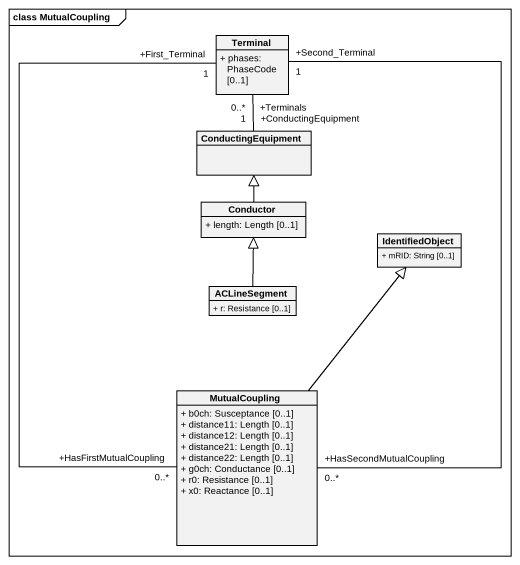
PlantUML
@startuml
mainframe class MutualCoupling
hide circle
hide empty members
skinparam classAttributeIconSize 0
class Terminal {
  + phases: PhaseCode [0..1]
}
class ConductingEquipment
class Conductor {
  + length: Length [0..1]
}
class IdentifiedObject {
  + mRID: String [0..1]
}
class ACLineSegment {
  + r: Resistance [0..1]
}
class MutualCoupling {
  + b0ch: Susceptance [0..1]
  + distance11: Length [0..1]
  + distance12: Length [0..1]
  + distance21: Length [0..1]
  + distance22: Length [0..1]
  + g0ch: Conductance [0..1]
  + r0: Resistance [0..1]
  + x0: Reactance [0..1]
}
Terminal "+Terminals\n0..*" -- "+ConductingEquipment\n1" ConductingEquipment
Conductor -up-|> ConductingEquipment
ACLineSegment -up-|> Conductor
MutualCoupling "+HasFirstMutualCoupling\n0..*" -up- "+First_Terminal\n1" Terminal
MutualCoupling "+HasSecondMutualCoupling\n0..*" -up- "+Second_Terminal\n1" Terminal
MutualCoupling -up-|> IdentifiedObject
@enduml
